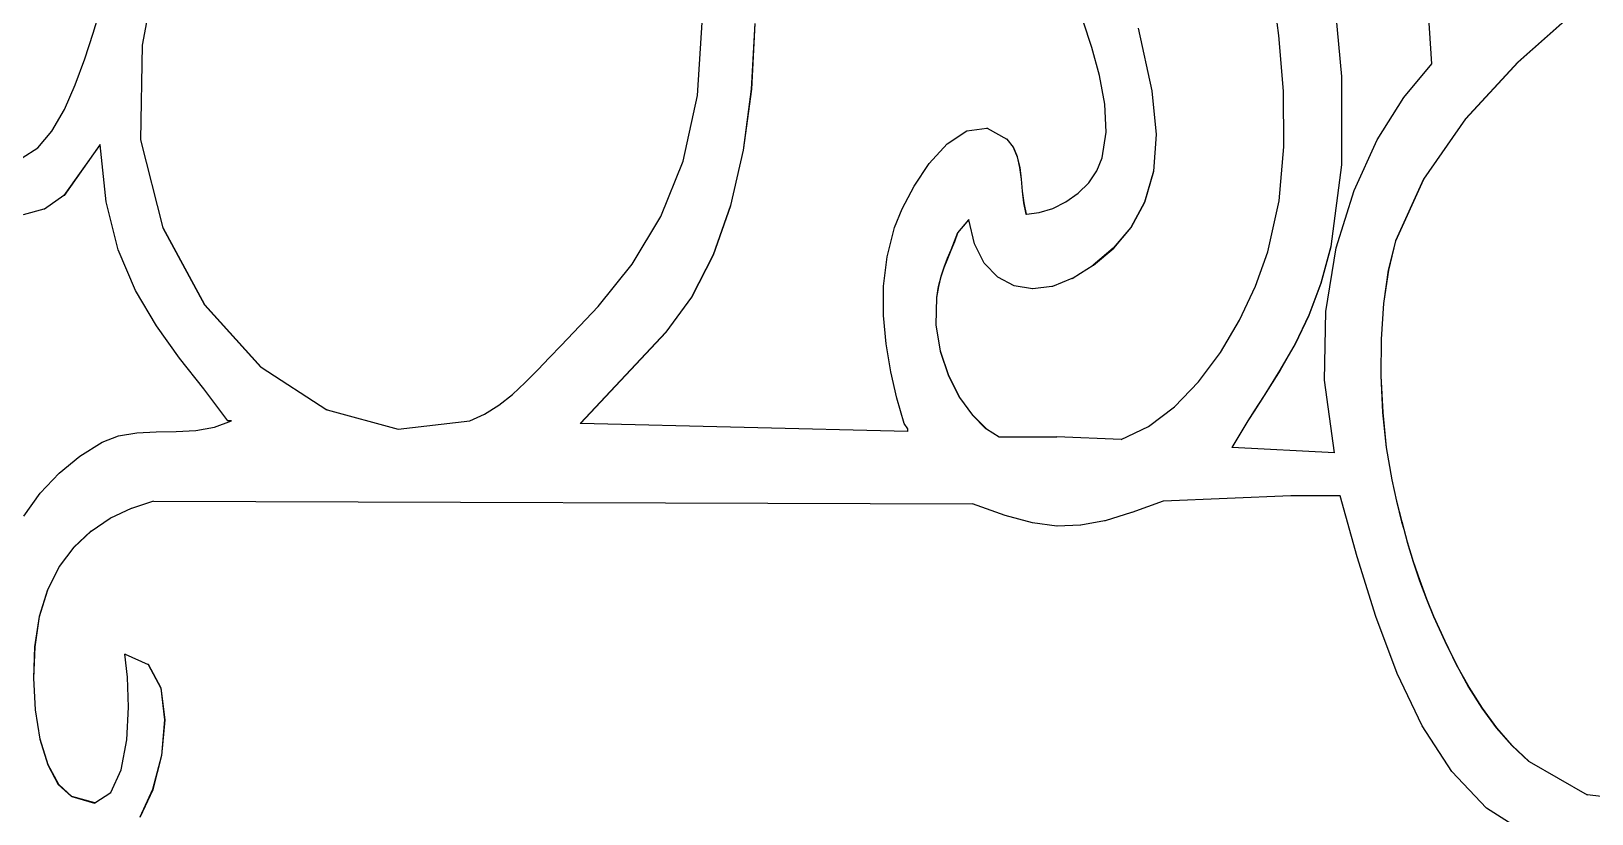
# Model space of a CAD drawing. Header units: inches. Extents: x -343 to 13887, y -13069 to -746.
# Drawn here: x 3672.16 to 3684.22, y -9118.16 to -9112.11 of the extents above; entities that cross this region are included whole.
import ezdxf

# ---------------------------------------------------------------- set-up
doc = ezdxf.new("R2010")
doc.units = ezdxf.units.IN
doc.header["$LTSCALE"] = 17
doc.header["$MEASUREMENT"] = 0

msp = doc.modelspace()

# ---------------------------------------------------------------- linework, layer by layer
for p, q in [((3682.986, -9112.36), (3682.927, -9111.469)), ((3681.804, -9112.141), (3681.747, -9111.722)), ((3682.224, -9111.755), (3682.289, -9112.457)), ((3682.291, -9112.457), (3682.227, -9111.755)), ((3672.638, -9112.124), (3672.693, -9111.946)), ((3673.065, -9111.956), (3673.016, -9112.215)), ((3673.019, -9112.215), (3673.068, -9111.956)), ((3677.309, -9112.604), (3677.348, -9112)), ((3677.754, -9112.049), (3677.726, -9112.556)), ((3677.729, -9112.556), (3677.756, -9112.049)), ((3680.358, -9112.233), (3680.291, -9112.031)), ((3684.105, -9111.944), (3683.651, -9112.346)), ((3683.654, -9112.346), (3684.107, -9111.944)), ((3672.574, -9112.321), (3672.638, -9112.124)), ((3680.716, -9112.085), (3680.821, -9112.568)), ((3680.824, -9112.568), (3680.718, -9112.085)), ((3681.839, -9112.571), (3681.804, -9112.141)), ((3673.016, -9112.215), (3673.004, -9112.947)), ((3673.007, -9112.947), (3673.019, -9112.215)), ((3673.019, -9112.215), (3673.016, -9112.215)), ((3680.418, -9112.45), (3680.358, -9112.233)), ((3672.5, -9112.522), (3672.574, -9112.321)), ((3682.77, -9112.619), (3682.986, -9112.36)), ((3683.651, -9112.346), (3683.246, -9112.786)), ((3683.249, -9112.786), (3683.654, -9112.346)), ((3683.654, -9112.346), (3683.651, -9112.346)), ((3672.416, -9112.713), (3672.5, -9112.522)), ((3680.458, -9112.672), (3680.418, -9112.45)), ((3682.289, -9112.457), (3682.288, -9113.14)), ((3682.291, -9112.457), (3682.289, -9112.457)), ((3682.291, -9113.14), (3682.291, -9112.457)), ((3677.198, -9113.111), (3677.309, -9112.604)), ((3677.726, -9112.556), (3677.663, -9113.026)), ((3677.666, -9113.026), (3677.729, -9112.556)), ((3677.729, -9112.556), (3677.726, -9112.556)), ((3680.821, -9112.568), (3680.856, -9112.905)), ((3680.824, -9112.568), (3680.821, -9112.568)), ((3680.859, -9112.905), (3680.824, -9112.568)), ((3681.843, -9113.002), (3681.839, -9112.571)), ((3682.565, -9112.947), (3682.77, -9112.619)), ((3672.32, -9112.88), (3672.416, -9112.713)), ((3680.468, -9112.887), (3680.458, -9112.672)), ((3672.211, -9113.009), (3672.32, -9112.88)), ((3679.24, -9112.978), (3679.391, -9112.878)), ((3679.391, -9112.878), (3679.547, -9112.857)), ((3679.55, -9112.857), (3679.547, -9112.857)), ((3679.55, -9112.857), (3679.702, -9112.941)), ((3680.438, -9113.086), (3680.468, -9112.887)), ((3683.246, -9112.786), (3682.921, -9113.251)), ((3682.924, -9113.251), (3683.249, -9112.786)), ((3683.249, -9112.786), (3683.246, -9112.786)), ((3672.089, -9113.086), (3672.211, -9113.009)), ((3672.693, -9112.983), (3672.413, -9113.377)), ((3672.416, -9113.377), (3672.693, -9112.986)), ((3672.693, -9112.986), (3672.693, -9112.983)), ((3672.738, -9113.426), (3672.693, -9112.986)), ((3673.004, -9112.947), (3673.177, -9113.627)), ((3673.007, -9112.947), (3673.004, -9112.947)), ((3673.18, -9113.627), (3673.007, -9112.947)), ((3679.102, -9113.13), (3679.24, -9112.978)), ((3679.702, -9112.941), (3679.75, -9113.004)), ((3679.705, -9112.941), (3679.702, -9112.941)), ((3679.753, -9113.004), (3679.705, -9112.941)), ((3679.75, -9113.004), (3679.781, -9113.079)), ((3679.753, -9113.004), (3679.75, -9113.004)), ((3679.784, -9113.079), (3679.753, -9113.004)), ((3680.856, -9112.905), (3680.834, -9113.19)), ((3680.837, -9113.19), (3680.859, -9112.905)), ((3680.859, -9112.905), (3680.856, -9112.905)), ((3681.806, -9113.419), (3681.843, -9113.002)), ((3682.386, -9113.338), (3682.565, -9112.947)), ((3677.026, -9113.54), (3677.198, -9113.111)), ((3677.663, -9113.026), (3677.564, -9113.454)), ((3677.567, -9113.454), (3677.666, -9113.026)), ((3677.666, -9113.026), (3677.663, -9113.026)), ((3678.984, -9113.306), (3679.102, -9113.13)), ((3679.781, -9113.079), (3679.8, -9113.162)), ((3679.784, -9113.079), (3679.781, -9113.079)), ((3679.803, -9113.162), (3679.784, -9113.079)), ((3680.398, -9113.187), (3680.438, -9113.086)), ((3682.288, -9113.14), (3682.205, -9113.771)), ((3682.208, -9113.771), (3682.291, -9113.14)), ((3682.291, -9113.14), (3682.288, -9113.14)), ((3679.8, -9113.162), (3679.811, -9113.252)), ((3679.803, -9113.162), (3679.8, -9113.162)), ((3679.814, -9113.252), (3679.803, -9113.162)), ((3679.811, -9113.252), (3679.82, -9113.343)), ((3679.814, -9113.252), (3679.811, -9113.252)), ((3679.823, -9113.343), (3679.814, -9113.252)), ((3680.334, -9113.28), (3680.398, -9113.187)), ((3680.834, -9113.19), (3680.766, -9113.428)), ((3680.769, -9113.428), (3680.837, -9113.19)), ((3680.837, -9113.19), (3680.834, -9113.19)), ((3682.921, -9113.251), (3682.706, -9113.729)), ((3682.709, -9113.729), (3682.924, -9113.251)), ((3682.924, -9113.251), (3682.921, -9113.251)), ((3672.413, -9113.377), (3672.261, -9113.482)), ((3672.416, -9113.377), (3672.413, -9113.377)), ((3678.892, -9113.48), (3678.984, -9113.306)), ((3679.82, -9113.343), (3679.831, -9113.434)), ((3679.823, -9113.343), (3679.82, -9113.343)), ((3679.834, -9113.434), (3679.823, -9113.343)), ((3680.158, -9113.427), (3680.253, -9113.36)), ((3680.253, -9113.36), (3680.334, -9113.28)), ((3682.248, -9113.783), (3682.386, -9113.338)), ((3672.258, -9113.482), (3672.097, -9113.526)), ((3672.261, -9113.482), (3672.258, -9113.482)), ((3672.833, -9113.797), (3672.738, -9113.426)), ((3677.564, -9113.454), (3677.431, -9113.835)), ((3677.434, -9113.835), (3677.567, -9113.454)), ((3677.567, -9113.454), (3677.564, -9113.454)), ((3678.833, -9113.625), (3678.892, -9113.48)), ((3679.831, -9113.434), (3679.849, -9113.522)), ((3679.834, -9113.434), (3679.831, -9113.434)), ((3679.852, -9113.521), (3679.834, -9113.434)), ((3679.951, -9113.51), (3680.056, -9113.478)), ((3680.056, -9113.478), (3680.158, -9113.427)), ((3680.766, -9113.428), (3680.659, -9113.625)), ((3680.662, -9113.625), (3680.769, -9113.428)), ((3680.769, -9113.428), (3680.766, -9113.428)), ((3681.719, -9113.812), (3681.806, -9113.419)), ((3676.804, -9113.908), (3677.026, -9113.54)), ((3679.407, -9113.563), (3679.319, -9113.667)), ((3679.322, -9113.667), (3679.408, -9113.566)), ((3679.408, -9113.566), (3679.407, -9113.563)), ((3679.45, -9113.751), (3679.408, -9113.566)), ((3679.849, -9113.522), (3679.852, -9113.521)), ((3679.852, -9113.521), (3679.951, -9113.51)), ((3673.177, -9113.627), (3673.499, -9114.223)), ((3673.18, -9113.627), (3673.177, -9113.627)), ((3673.502, -9114.223), (3673.18, -9113.627)), ((3678.776, -9113.852), (3678.833, -9113.625)), ((3679.295, -9113.734), (3679.268, -9113.8)), ((3679.271, -9113.8), (3679.298, -9113.734)), ((3679.319, -9113.667), (3679.295, -9113.734)), ((3679.298, -9113.734), (3679.295, -9113.734)), ((3679.298, -9113.734), (3679.322, -9113.667)), ((3679.322, -9113.667), (3679.319, -9113.667)), ((3680.659, -9113.625), (3680.524, -9113.785)), ((3680.527, -9113.785), (3680.662, -9113.625)), ((3680.662, -9113.625), (3680.659, -9113.625)), ((3682.706, -9113.729), (3682.65, -9113.955)), ((3682.653, -9113.955), (3682.709, -9113.729)), ((3682.709, -9113.729), (3682.706, -9113.729)), ((3672.966, -9114.111), (3672.833, -9113.797)), ((3677.431, -9113.835), (3677.264, -9114.163)), ((3677.267, -9114.163), (3677.434, -9113.835)), ((3677.434, -9113.835), (3677.431, -9113.835)), ((3678.749, -9114.079), (3678.776, -9113.852)), ((3679.268, -9113.8), (3679.241, -9113.865)), ((3679.244, -9113.865), (3679.271, -9113.8)), ((3679.271, -9113.8), (3679.268, -9113.8)), ((3679.527, -9113.9), (3679.45, -9113.751)), ((3680.524, -9113.785), (3680.369, -9113.915)), ((3680.371, -9113.915), (3680.527, -9113.785)), ((3680.527, -9113.785), (3680.524, -9113.785)), ((3681.624, -9114.079), (3681.719, -9113.812)), ((3682.205, -9113.771), (3682.129, -9114.054)), ((3682.132, -9114.054), (3682.208, -9113.771)), ((3682.166, -9114.274), (3682.248, -9113.783)), ((3682.208, -9113.771), (3682.205, -9113.771)), ((3676.543, -9114.235), (3676.804, -9113.908)), ((3679.215, -9113.933), (3679.191, -9114.004)), ((3679.194, -9114.004), (3679.218, -9113.933)), ((3679.241, -9113.865), (3679.215, -9113.933)), ((3679.218, -9113.933), (3679.215, -9113.933)), ((3679.218, -9113.933), (3679.244, -9113.865)), ((3679.244, -9113.865), (3679.241, -9113.865)), ((3679.632, -9114.008), (3679.527, -9113.9)), ((3680.205, -9114.019), (3680.271, -9113.978)), ((3680.269, -9113.977), (3680.271, -9113.978)), ((3680.271, -9113.978), (3680.369, -9113.915)), ((3680.371, -9113.915), (3680.369, -9113.915)), ((3682.65, -9113.955), (3682.614, -9114.211)), ((3682.616, -9114.211), (3682.653, -9113.955)), ((3682.653, -9113.955), (3682.65, -9113.955)), ((3678.748, -9114.304), (3678.749, -9114.079)), ((3679.172, -9114.081), (3679.157, -9114.165)), ((3679.16, -9114.165), (3679.174, -9114.081)), ((3679.191, -9114.004), (3679.172, -9114.081)), ((3679.174, -9114.081), (3679.172, -9114.081)), ((3679.174, -9114.081), (3679.194, -9114.004)), ((3679.194, -9114.004), (3679.191, -9114.004)), ((3679.758, -9114.075), (3679.632, -9114.008)), ((3679.899, -9114.1), (3679.758, -9114.075)), ((3679.902, -9114.1), (3679.899, -9114.1)), ((3679.901, -9114.1), (3679.902, -9114.1)), ((3680.05, -9114.082), (3679.902, -9114.1)), ((3680.053, -9114.082), (3680.05, -9114.082)), ((3680.203, -9114.019), (3680.053, -9114.082)), ((3680.205, -9114.019), (3680.203, -9114.019)), ((3681.5, -9114.342), (3681.624, -9114.079)), ((3682.129, -9114.054), (3682.036, -9114.302)), ((3682.039, -9114.302), (3682.132, -9114.054)), ((3682.132, -9114.054), (3682.129, -9114.054)), ((3673.127, -9114.385), (3672.966, -9114.111)), ((3673.499, -9114.223), (3673.934, -9114.703)), ((3673.502, -9114.223), (3673.499, -9114.223)), ((3673.937, -9114.703), (3673.502, -9114.223)), ((3677.264, -9114.163), (3677.066, -9114.434)), ((3677.069, -9114.434), (3677.267, -9114.163)), ((3677.267, -9114.163), (3677.264, -9114.163)), ((3679.157, -9114.165), (3679.152, -9114.377)), ((3679.155, -9114.377), (3679.16, -9114.165)), ((3679.16, -9114.165), (3679.157, -9114.165)), ((3682.614, -9114.211), (3682.595, -9114.487)), ((3682.597, -9114.487), (3682.616, -9114.211)), ((3682.616, -9114.211), (3682.614, -9114.211)), ((3676.256, -9114.538), (3676.543, -9114.235)), ((3678.769, -9114.525), (3678.748, -9114.304)), ((3681.352, -9114.591), (3681.5, -9114.342)), ((3682.036, -9114.302), (3681.929, -9114.524)), ((3681.932, -9114.524), (3682.039, -9114.302)), ((3682.039, -9114.302), (3682.036, -9114.302)), ((3682.157, -9114.805), (3682.166, -9114.274)), ((3673.307, -9114.634), (3673.127, -9114.385)), ((3677.066, -9114.434), (3676.403, -9115.139)), ((3676.406, -9115.139), (3677.069, -9114.434)), ((3677.069, -9114.434), (3677.066, -9114.434)), ((3679.152, -9114.377), (3679.185, -9114.581)), ((3679.155, -9114.377), (3679.152, -9114.377)), ((3679.188, -9114.581), (3679.155, -9114.377)), ((3676.167, -9114.629), (3676.256, -9114.538)), ((3678.805, -9114.74), (3678.769, -9114.525)), ((3679.185, -9114.581), (3679.249, -9114.77)), ((3679.188, -9114.581), (3679.185, -9114.581)), ((3679.252, -9114.77), (3679.188, -9114.581)), ((3681.929, -9114.524), (3681.813, -9114.728)), ((3681.815, -9114.728), (3681.932, -9114.524)), ((3681.932, -9114.524), (3681.929, -9114.524)), ((3682.595, -9114.487), (3682.592, -9114.771)), ((3682.597, -9114.487), (3682.595, -9114.487)), ((3682.595, -9114.771), (3682.597, -9114.487)), ((3673.494, -9114.873), (3673.307, -9114.634)), ((3673.937, -9114.703), (3673.934, -9114.703)), ((3673.937, -9114.703), (3674.445, -9115.034)), ((3676.075, -9114.726), (3676.167, -9114.629)), ((3681.183, -9114.817), (3681.352, -9114.591)), ((3675.879, -9114.916), (3675.979, -9114.823)), ((3675.979, -9114.823), (3676.075, -9114.726)), ((3678.852, -9114.945), (3678.805, -9114.74)), ((3679.249, -9114.77), (3679.335, -9114.938)), ((3679.252, -9114.77), (3679.249, -9114.77)), ((3679.338, -9114.938), (3679.252, -9114.77)), ((3680.997, -9115.011), (3681.183, -9114.817)), ((3681.813, -9114.728), (3681.69, -9114.924)), ((3681.692, -9114.924), (3681.815, -9114.728)), ((3681.815, -9114.728), (3681.813, -9114.728)), ((3682.235, -9115.367), (3682.157, -9114.805)), ((3682.595, -9114.771), (3682.592, -9114.771)), ((3682.592, -9114.771), (3682.606, -9115.054)), ((3682.609, -9115.054), (3682.595, -9114.771)), ((3673.679, -9115.119), (3673.494, -9114.873)), ((3675.774, -9114.999), (3675.879, -9114.916)), ((3678.907, -9115.139), (3678.852, -9114.945)), ((3679.335, -9114.938), (3679.435, -9115.076)), ((3679.338, -9114.938), (3679.335, -9114.938)), ((3679.438, -9115.076), (3679.338, -9114.938)), ((3681.69, -9114.924), (3681.614, -9115.042)), ((3681.616, -9115.044), (3681.692, -9114.924)), ((3681.692, -9114.924), (3681.69, -9114.924)), ((3674.448, -9115.034), (3674.445, -9115.034)), ((3674.448, -9115.034), (3674.996, -9115.183)), ((3675.549, -9115.119), (3675.664, -9115.068)), ((3675.664, -9115.068), (3675.774, -9114.999)), ((3680.796, -9115.163), (3680.997, -9115.011)), ((3681.614, -9115.042), (3681.564, -9115.12)), ((3681.567, -9115.12), (3681.616, -9115.044)), ((3681.614, -9115.042), (3681.616, -9115.044)), ((3682.609, -9115.054), (3682.606, -9115.054)), ((3682.606, -9115.054), (3682.634, -9115.326)), ((3682.637, -9115.326), (3682.609, -9115.054)), ((3673.431, -9115.193), (3673.576, -9115.168)), ((3673.576, -9115.168), (3673.709, -9115.119)), ((3673.709, -9115.119), (3673.679, -9115.119)), ((3674.996, -9115.183), (3675.549, -9115.119)), ((3676.406, -9115.139), (3676.403, -9115.139)), ((3678.936, -9115.202), (3676.406, -9115.139)), ((3678.936, -9115.181), (3678.907, -9115.139)), ((3678.936, -9115.202), (3678.936, -9115.181)), ((3679.435, -9115.076), (3679.54, -9115.18)), ((3679.438, -9115.076), (3679.435, -9115.076)), ((3679.543, -9115.18), (3679.438, -9115.076)), ((3679.543, -9115.18), (3679.54, -9115.18)), ((3679.543, -9115.18), (3679.643, -9115.243)), ((3680.585, -9115.264), (3680.796, -9115.163)), ((3681.564, -9115.12), (3681.44, -9115.326)), ((3681.442, -9115.326), (3681.567, -9115.12)), ((3681.567, -9115.12), (3681.564, -9115.12)), ((3672.535, -9115.393), (3672.707, -9115.284)), ((3672.707, -9115.284), (3672.834, -9115.236)), ((3672.834, -9115.236), (3672.975, -9115.213)), ((3672.975, -9115.213), (3673.125, -9115.204)), ((3673.125, -9115.204), (3673.279, -9115.201)), ((3673.279, -9115.201), (3673.431, -9115.193)), ((3679.643, -9115.243), (3680.088, -9115.243)), ((3680.585, -9115.264), (3680.088, -9115.243)), ((3672.375, -9115.523), (3672.535, -9115.393)), ((3681.442, -9115.326), (3681.44, -9115.326)), ((3682.235, -9115.367), (3681.442, -9115.326)), ((3682.637, -9115.326), (3682.634, -9115.326)), ((3682.634, -9115.326), (3682.677, -9115.575)), ((3682.679, -9115.575), (3682.637, -9115.326)), ((3672.23, -9115.677), (3672.375, -9115.523)), ((3682.679, -9115.575), (3682.677, -9115.575)), ((3682.677, -9115.575), (3682.713, -9115.739)), ((3682.716, -9115.739), (3682.679, -9115.575)), ((3672.103, -9115.857), (3672.23, -9115.677)), ((3673.105, -9115.741), (3672.936, -9115.796)), ((3673.105, -9115.741), (3679.437, -9115.761)), ((3679.687, -9115.852), (3679.437, -9115.761)), ((3680.909, -9115.741), (3680.668, -9115.828)), ((3680.912, -9115.741), (3680.909, -9115.741)), ((3681.896, -9115.699), (3680.912, -9115.741)), ((3682.279, -9115.699), (3681.896, -9115.699)), ((3682.408, -9116.169), (3682.279, -9115.699)), ((3682.713, -9115.739), (3682.753, -9115.899)), ((3682.716, -9115.739), (3682.713, -9115.739)), ((3682.756, -9115.899), (3682.716, -9115.739)), ((3672.624, -9115.971), (3672.771, -9115.872)), ((3672.773, -9115.872), (3672.771, -9115.872)), ((3672.933, -9115.796), (3672.773, -9115.872)), ((3672.936, -9115.796), (3672.933, -9115.796)), ((3679.899, -9115.908), (3679.687, -9115.852)), ((3680.088, -9115.932), (3679.899, -9115.908)), ((3680.457, -9115.891), (3680.272, -9115.926)), ((3680.46, -9115.891), (3680.457, -9115.891)), ((3680.666, -9115.828), (3680.46, -9115.891)), ((3680.668, -9115.828), (3680.666, -9115.828)), ((3682.756, -9115.899), (3682.753, -9115.899)), ((3682.753, -9115.899), (3682.769, -9115.957)), ((3682.773, -9115.96), (3682.756, -9115.899)), ((3672.621, -9115.971), (3672.488, -9116.095)), ((3672.491, -9116.095), (3672.624, -9115.971)), ((3672.624, -9115.971), (3672.621, -9115.971)), ((3680.091, -9115.932), (3680.088, -9115.932)), ((3680.27, -9115.926), (3680.091, -9115.932)), ((3680.272, -9115.926), (3680.27, -9115.926)), ((3682.769, -9115.957), (3682.773, -9115.96)), ((3682.769, -9115.957), (3682.796, -9116.056)), ((3682.799, -9116.056), (3682.773, -9115.96)), ((3672.488, -9116.095), (3672.375, -9116.245)), ((3672.377, -9116.245), (3672.491, -9116.095)), ((3672.491, -9116.095), (3672.488, -9116.095)), ((3682.799, -9116.056), (3682.796, -9116.056)), ((3682.796, -9116.056), (3682.843, -9116.208)), ((3682.846, -9116.208), (3682.799, -9116.056)), ((3672.375, -9116.245), (3672.285, -9116.424)), ((3672.287, -9116.424), (3672.377, -9116.245)), ((3672.377, -9116.245), (3672.375, -9116.245)), ((3682.553, -9116.632), (3682.408, -9116.169)), ((3682.846, -9116.208), (3682.843, -9116.208)), ((3682.843, -9116.208), (3682.892, -9116.355)), ((3682.895, -9116.355), (3682.846, -9116.208)), ((3682.895, -9116.355), (3682.892, -9116.355)), ((3682.892, -9116.355), (3682.945, -9116.497)), ((3682.948, -9116.497), (3682.895, -9116.355)), ((3672.285, -9116.424), (3672.221, -9116.632)), ((3672.224, -9116.632), (3672.287, -9116.424)), ((3672.287, -9116.424), (3672.285, -9116.424)), ((3682.948, -9116.497), (3682.945, -9116.497)), ((3682.945, -9116.497), (3683, -9116.632)), ((3683.003, -9116.632), (3682.948, -9116.497)), ((3672.221, -9116.632), (3672.186, -9116.865)), ((3672.189, -9116.865), (3672.224, -9116.632)), ((3672.224, -9116.632), (3672.221, -9116.632)), ((3682.719, -9117.073), (3682.553, -9116.632)), ((3683.003, -9116.632), (3683, -9116.632)), ((3683, -9116.632), (3683.086, -9116.823)), ((3683.089, -9116.823), (3683.003, -9116.632)), ((3672.186, -9116.865), (3672.176, -9117.109)), ((3672.179, -9117.109), (3672.189, -9116.865)), ((3672.189, -9116.865), (3672.186, -9116.865)), ((3683.086, -9116.823), (3683.176, -9117.005)), ((3683.089, -9116.823), (3683.086, -9116.823)), ((3683.178, -9117.005), (3683.089, -9116.823)), ((3672.887, -9116.923), (3672.884, -9116.923)), ((3672.904, -9117.1), (3672.884, -9116.923)), ((3672.887, -9116.923), (3672.887, -9116.924)), ((3672.887, -9116.923), (3673.063, -9117.003)), ((3672.179, -9117.109), (3672.176, -9117.109)), ((3672.176, -9117.109), (3672.19, -9117.353)), ((3672.193, -9117.353), (3672.179, -9117.109)), ((3672.912, -9117.333), (3672.904, -9117.1)), ((3673.063, -9117.003), (3673.161, -9117.185)), ((3673.066, -9117.003), (3673.063, -9117.003)), ((3673.164, -9117.185), (3673.066, -9117.003)), ((3682.912, -9117.477), (3682.719, -9117.073)), ((3683.178, -9117.005), (3683.176, -9117.005)), ((3683.176, -9117.005), (3683.271, -9117.178)), ((3683.274, -9117.178), (3683.178, -9117.005)), ((3673.161, -9117.185), (3673.191, -9117.431)), ((3673.164, -9117.185), (3673.161, -9117.185)), ((3673.194, -9117.431), (3673.164, -9117.185)), ((3683.274, -9117.178), (3683.271, -9117.178)), ((3683.271, -9117.178), (3683.374, -9117.34)), ((3683.377, -9117.34), (3683.274, -9117.178)), ((3672.193, -9117.353), (3672.19, -9117.353)), ((3672.19, -9117.353), (3672.227, -9117.58)), ((3672.23, -9117.58), (3672.193, -9117.353)), ((3672.898, -9117.584), (3672.912, -9117.333)), ((3683.377, -9117.34), (3683.374, -9117.34)), ((3683.374, -9117.34), (3683.485, -9117.491)), ((3683.488, -9117.491), (3683.377, -9117.34)), ((3673.191, -9117.431), (3673.166, -9117.705)), ((3673.169, -9117.705), (3673.194, -9117.431)), ((3673.194, -9117.431), (3673.191, -9117.431)), ((3683.14, -9117.829), (3682.912, -9117.477)), ((3672.23, -9117.58), (3672.227, -9117.58)), ((3672.227, -9117.58), (3672.287, -9117.777)), ((3672.29, -9117.777), (3672.23, -9117.58)), ((3672.855, -9117.816), (3672.898, -9117.584)), ((3683.488, -9117.491), (3683.485, -9117.491)), ((3683.485, -9117.491), (3683.606, -9117.628)), ((3683.608, -9117.628), (3683.488, -9117.491)), ((3673.166, -9117.705), (3673.098, -9117.968)), ((3673.101, -9117.968), (3673.169, -9117.705)), ((3673.169, -9117.705), (3673.166, -9117.705)), ((3683.608, -9117.628), (3683.606, -9117.628)), ((3683.606, -9117.628), (3683.737, -9117.752)), ((3683.74, -9117.752), (3683.608, -9117.628)), ((3672.29, -9117.777), (3672.287, -9117.777)), ((3672.287, -9117.777), (3672.369, -9117.929)), ((3672.372, -9117.929), (3672.29, -9117.777)), ((3672.776, -9117.992), (3672.855, -9117.816)), ((3683.408, -9118.112), (3683.14, -9117.829)), ((3683.74, -9117.752), (3683.737, -9117.752)), ((3683.74, -9117.752), (3684.188, -9118.01)), ((3672.372, -9117.929), (3672.369, -9117.929)), ((3672.369, -9117.929), (3672.472, -9118.022)), ((3672.474, -9118.022), (3672.372, -9117.929)), ((3672.474, -9118.022), (3672.472, -9118.022)), ((3672.651, -9118.072), (3672.474, -9118.022)), ((3672.474, -9118.022), (3672.65, -9118.073)), ((3672.65, -9118.073), (3672.651, -9118.072)), ((3672.651, -9118.072), (3672.776, -9117.992)), ((3673.098, -9117.968), (3673, -9118.183)), ((3673.002, -9118.183), (3673.101, -9117.968)), ((3673.101, -9117.968), (3673.098, -9117.968)), ((3684.191, -9118.01), (3684.188, -9118.01)), ((3684.667, -9118.068), (3684.191, -9118.01)), ((3683.722, -9118.312), (3683.408, -9118.112))]:
    msp.add_line(p, q)

doc.saveas('drawing.dxf')
